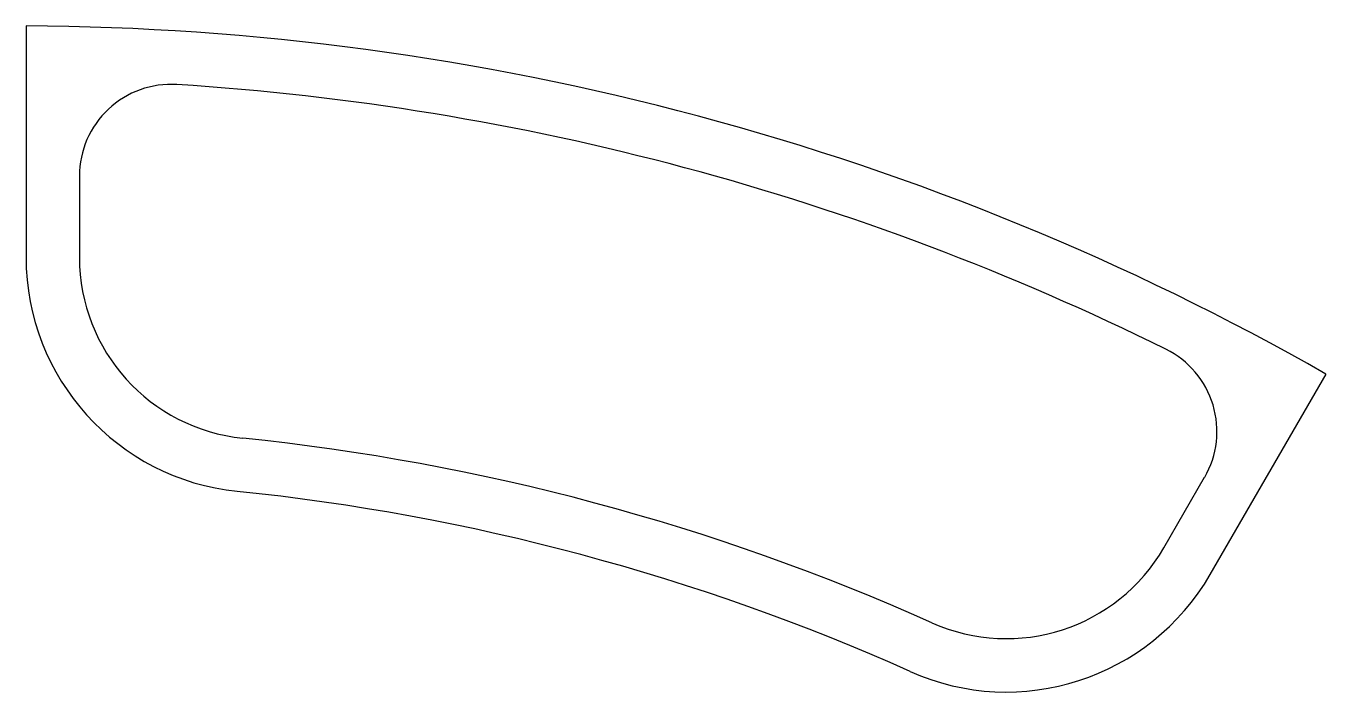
# Model space of a CAD drawing. Header units: millimetres. Extents: x 2 to 147, y 223 to 297.
import ezdxf

# ---------------------------------------------------------------- set-up
doc = ezdxf.new("R2010")
doc.units = ezdxf.units.MM

msp = doc.modelspace()

# ---------------------------------------------------------------- linework, layer by layer
at = {"color": 7, "linetype": 'Continuous', "lineweight": 25}
for p, q in [((1.5, 297.5), (1.5, 271.5)), ((7.5, 280.64), (7.5, 271.5)), ((134.45, 235.87), (147.45, 258.39)), ((129.25, 238.87), (133.82, 246.79))]:
    msp.add_line(p, q, dxfattribs=at)
for centre, radius, start, end in [((0, 0), 297.5, 60.2889, 89.7111), ((17.8, 280.64), 10.3, 86.3713, 180), ((0, 0), 291.5, 63.6287, 86.3713), ((27.93, 271.5), 26.43, 180, 264.1267), ((27.93, 271.5), 20.43, 180, 264.1267), ((124.91, 251.94), 10.3, 330, 63.6287), ((0, 0), 252.5, 65.8733, 84.1267), ((0, 0), 246.5, 65.8733, 84.1267), ((111.56, 249.09), 20.43, 245.8733, 330), ((111.56, 249.09), 26.43, 245.8733, 330)]:
    msp.add_arc(centre, radius, start, end, dxfattribs=at)

doc.saveas('drawing.dxf')
